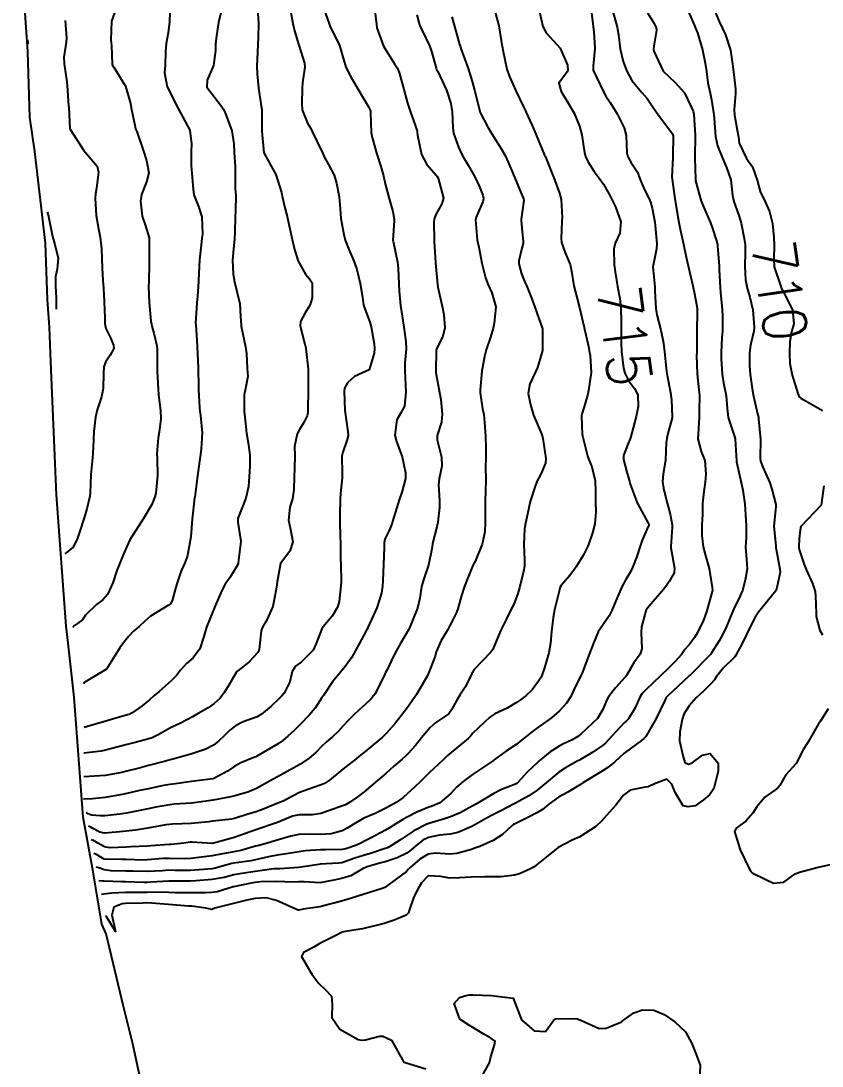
# Model space of a CAD drawing. Header units: metres. Extents: x 298520 to 308411, y 7433745 to 7450750.
# Drawn here: x 304674.6 to 304748.8, y 7438664 to 7438760.8 of the extents above; entities that cross this region are included whole.
import ezdxf
from ezdxf.enums import TextEntityAlignment as Align

# ---------------------------------------------------------------- set-up
doc = ezdxf.new("R2010")
doc.units = ezdxf.units.M
doc.header["$LTSCALE"] = 10
for name, color, linetype in [('Area', 45, 'Continuous'), ('Cotas', 45, 'Continuous'), ('Curvas de Nivel 1m', 11, 'Continuous'), ('Curvas de Nivel 5m', 15, 'Continuous')]:
    doc.layers.add(name, color=color, linetype=linetype)
doc.styles.add('Style-STANDARD', font='STANDARD.shx')

msp = doc.modelspace()

# ---------------------------------------------------------------- linework, layer by layer
at = {"layer": 'Area'}
msp.add_polyline3d([(304685.829, 7438662.258, 720.243), (304684.965, 7438666.232, 717.222), (304684.134, 7438669.565, 721.722), (304682.512, 7438676.278, 719.672), (304682.12, 7438677.18, 731.832), (304681.333, 7438682.038, 728.953), (304680.391, 7438687.103, 730.173), (304679.557, 7438698.21, 727.154), (304679.006, 7438703.207, 739.404), (304678.832, 7438704.769, 736.314), (304677.92, 7438716.931, 740.374), (304677.415, 7438729.236, 730.905), (304677.286, 7438732.448, 738.664), (304677.107, 7438734.975, 736.894), (304676.919, 7438740.238, 742.924), (304675.931, 7438748.72, 743.353), (304675.47, 7438751.898, 735.984), (304675.286, 7438757.97, 742.735), (304674.63, 7438767.355, 742.843)], dxfattribs=at)
at = {"layer": 'Curvas de Nivel 1m', "flags": 128}
for points, elevation in [([(304699.476, 7438762.414), (304699.8, 7438760.585), (304699.973, 7438759.883), (304700.367, 7438758.579), (304700.908, 7438756.902), (304700.939, 7438756.573), (304700.713, 7438755.08), (304700.674, 7438754.575), (304700.634, 7438753.133), (304700.682, 7438752.575), (304701.171, 7438751.358), (304701.465, 7438750.864), (304701.619, 7438750.563), (304702.034, 7438749.673), (304702.58, 7438748.548), (304702.758, 7438748.175), (304703.123, 7438747.529), (304703.632, 7438746.535), (304703.843, 7438745.795), (304704.101, 7438744.53), (304704.198, 7438743.407), (304704.268, 7438742.528), (304704.538, 7438741.035), (304704.662, 7438740.524), (304705.029, 7438739.573), (304705.495, 7438738.515), (304705.727, 7438737.791), (304706.058, 7438736.509), (304706.267, 7438735.22), (304706.353, 7438734.506), (304706.949, 7438732.931), (304707.064, 7438732.498), (304707.335, 7438730.902), (304707.384, 7438730.493), (304707.357, 7438730.053), (304706.893, 7438728.5), (304705.519, 7438727.882), (304704.881, 7438727.313), (304704.603, 7438726.796), (304704.561, 7438726.523), (304704.641, 7438724.736), (304704.663, 7438724.522), (304704.834, 7438723.228), (304704.946, 7438722.519), (304704.946, 7438722.394), (304704.817, 7438721.968), (304704.445, 7438720.885), (304704.362, 7438720.524), (304704.388, 7438718.914), (304704.387, 7438718.524), (304704.224, 7438717.06), (304704.187, 7438716.526), (304704.171, 7438715.093), (304704.175, 7438714.526), (304704.21, 7438713.025), (304704.222, 7438712.525), (304704.242, 7438710.969), (304704.253, 7438710.524), (304704.284, 7438708.898), (304704.268, 7438708.524), (304704.099, 7438707.065), (304703.94, 7438706.527), (304703.441, 7438705.715), (304702.615, 7438704.704), (304702.502, 7438704.542), (304701.983, 7438703.158), (304701.687, 7438702.553), (304700.572, 7438701.441), (304700.056, 7438701.087), (304699.75, 7438700.578), (304699.524, 7438699.609), (304699.008, 7438698.585), (304698.788, 7438698.339), (304698.535, 7438698.089), (304697.775, 7438697.351), (304696.922, 7438696.614), (304696.51, 7438696.373), (304695.229, 7438695.91), (304694.502, 7438695.562), (304693.993, 7438695.15), (304693.478, 7438694.65), (304692.971, 7438694.17), (304692.48, 7438693.769), (304691.75, 7438693.395), (304690.467, 7438692.968), (304690.256, 7438692.902), (304689.608, 7438692.699), (304688.715, 7438692.453), (304688.46, 7438692.39), (304688.021, 7438692.279), (304686.454, 7438691.868), (304685.568, 7438691.633), (304684.449, 7438691.352), (304683.978, 7438691.234), (304682.445, 7438690.957), (304680.466, 7438690.832), (304680.443, 7438690.83)], 721), ([(304693.298, 7438762.173), (304692.941, 7438760.665), (304692.716, 7438759.213), (304692.66, 7438758.669), (304692.64, 7438758.062), (304692.459, 7438756.672), (304691.872, 7438755.332), (304691.838, 7438754.681), (304693.187, 7438752.953), (304693.372, 7438752.658), (304693.532, 7438752.304), (304694.154, 7438750.65), (304694.347, 7438749.446), (304694.394, 7438748.647), (304694.478, 7438747.287), (304694.473, 7438746.646), (304694.486, 7438745.259), (304694.522, 7438744.646), (304694.499, 7438743.218), (304694.481, 7438742.646), (304694.454, 7438741.241), (304694.418, 7438740.646), (304694.291, 7438739.381), (304694.229, 7438738.648), (304694.274, 7438737.373), (304694.423, 7438736.646), (304694.879, 7438734.736), (304694.896, 7438734.641), (304694.955, 7438733.44), (304695.014, 7438732.639), (304695.028, 7438732.553), (304695.444, 7438730.635), (304695.516, 7438730.032), (304695.586, 7438728.633), (304695.637, 7438727.881), (304695.398, 7438726.635), (304695.305, 7438726.199), (304695.314, 7438724.635), (304695.356, 7438724.124), (304695.519, 7438722.633), (304695.691, 7438721.754), (304695.837, 7438720.63), (304695.816, 7438719.601), (304695.776, 7438718.63), (304695.7, 7438717.694), (304695.458, 7438716.633), (304694.734, 7438714.742), (304694.713, 7438714.64), (304694.73, 7438714.42), (304694.995, 7438712.637), (304694.981, 7438712.356), (304694.752, 7438710.639), (304694.737, 7438710.584), (304694.681, 7438710.438), (304694.005, 7438709.312), (304693.539, 7438708.651), (304693.227, 7438708.082), (304692.633, 7438706.66), (304691.821, 7438704.672), (304691.545, 7438703.73), (304691.209, 7438702.681), (304690.575, 7438701.85), (304689.958, 7438701.307), (304689.413, 7438700.701), (304689.046, 7438700.218), (304688.553, 7438699.707), (304687.431, 7438698.727), (304686.945, 7438698.325), (304686.531, 7438697.966), (304685.868, 7438697.402), (304684.939, 7438696.756), (304684.657, 7438696.613), (304684.511, 7438696.558), (304683.117, 7438696.164), (304682.505, 7438695.987), (304681.332, 7438695.628), (304680.503, 7438695.39)], 723), ([(304707.303, 7438762.49), (304707.55, 7438760.487), (304707.606, 7438760.159), (304708.21, 7438758.48), (304709.237, 7438756.829), (304709.468, 7438756.468), (304709.647, 7438756.048), (304710.098, 7438754.461), (304710.445, 7438753.206), (304710.692, 7438752.455), (304711.169, 7438751.081), (304711.318, 7438750.601), (304711.342, 7438750.447), (304711.369, 7438750.238), (304711.73, 7438748.441), (304712.217, 7438747.527), (304713.114, 7438746.509), (304713.184, 7438746.419), (304713.273, 7438746.256), (304713.767, 7438744.413), (304713.609, 7438743.891), (304713.07, 7438742.902), (304712.923, 7438742.564), (304712.89, 7438742.423), (304712.88, 7438742.242), (304712.913, 7438740.422), (304713.013, 7438738.42), (304713.207, 7438736.418), (304713.251, 7438736.157), (304713.633, 7438734.413), (304713.785, 7438733.587), (304713.88, 7438732.411), (304713.713, 7438731.634), (304713.113, 7438730.418), (304713.073, 7438730.266), (304713.047, 7438728.418), (304713.063, 7438728.246), (304713.406, 7438726.415), (304713.505, 7438725.775), (304713.636, 7438724.412), (304713.578, 7438723.677), (304713.193, 7438722.416), (304713.193, 7438722.042), (304713.574, 7438720.412), (304713.604, 7438719.598), (304713.352, 7438718.414), (304713.313, 7438717.869), (304713.411, 7438716.413), (304713.391, 7438715.769), (304713.243, 7438714.415), (304713.155, 7438713.987), (304712.747, 7438712.42), (304712.739, 7438712.383), (304712.698, 7438711.942), (304712.389, 7438710.424), (304711.933, 7438709.162), (304711.742, 7438708.434), (304711.587, 7438707.381), (304711.352, 7438706.439), (304710.615, 7438704.612), (304710.561, 7438704.503), (304710.535, 7438704.451), (304709.83, 7438703.222), (304709.382, 7438702.462), (304709.101, 7438701.941), (304708.566, 7438700.807), (304708.403, 7438700.472), (304708.261, 7438700.176), (304707.408, 7438698.487), (304707.024, 7438698.004), (304706.529, 7438697.548), (304705.976, 7438697.051), (304705.415, 7438696.511), (304704.961, 7438696.063), (304704.503, 7438695.569), (304704.005, 7438695.018), (304703.482, 7438694.53), (304702.942, 7438694.079), (304702.48, 7438693.651), (304701.93, 7438693.089), (304701.339, 7438692.557), (304700.457, 7438691.974), (304699.553, 7438691.478), (304698.446, 7438690.852), (304698.007, 7438690.597), (304696.434, 7438689.735), (304695.649, 7438689.41), (304694.427, 7438689.067), (304694.084, 7438688.986), (304692.423, 7438688.66), (304690.677, 7438688.428), (304690.419, 7438688.401), (304688.83, 7438688.293), (304688.416, 7438688.248), (304687.13, 7438688.012), (304686.41, 7438687.861), (304685.486, 7438687.67), (304684.403, 7438687.46), (304683.798, 7438687.37), (304682.4, 7438687.227), (304681.982, 7438687.204), (304681.171, 7438687.265), (304680.87, 7438687.407), (304680.735, 7438687.49), (304680.663, 7438687.51)], 719), ([(304727.395, 7438762.259), (304727.59, 7438760.56), (304727.628, 7438760.255), (304727.686, 7438759.845), (304727.781, 7438758.252), (304727.612, 7438756.63), (304727.638, 7438756.254), (304727.99, 7438755.48), (304728.581, 7438754.239), (304728.807, 7438753.844), (304729.193, 7438753.265), (304729.846, 7438752.223), (304730.484, 7438750.903), (304730.67, 7438750.215), (304730.757, 7438748.595), (304730.842, 7438748.213), (304731.128, 7438747.746), (304731.734, 7438746.815), (304731.963, 7438746.197), (304732.291, 7438745.378), (304732.879, 7438744.183), (304732.938, 7438744.038), (304733.076, 7438743.482), (304733.324, 7438742.177), (304733.364, 7438741.873), (304733.512, 7438740.175), (304733.502, 7438739.709), (304733.172, 7438738.178), (304733.161, 7438738.029), (304733.337, 7438736.177), (304733.353, 7438735.813), (304733.426, 7438734.175), (304733.525, 7438733.614), (304733.893, 7438732.17), (304734.127, 7438730.972), (304734.24, 7438730.167), (304734.394, 7438728.671), (304734.458, 7438728.164), (304734.824, 7438726.21), (304734.834, 7438726.16), (304734.869, 7438725.729), (304734.942, 7438724.159), (304734.934, 7438724.077), (304734.846, 7438723.726), (304734.511, 7438722.48), (304734.439, 7438722.164), (304734.395, 7438721.743), (304734.335, 7438720.167), (304734.107, 7438718.846), (304734.042, 7438718.171), (304734.153, 7438717.555), (304734.49, 7438716.164), (304734.542, 7438715.955), (304734.743, 7438715.139), (304734.943, 7438714.158), (304734.958, 7438713.93), (304734.819, 7438712.159), (304734.824, 7438712.036), (304735.154, 7438710.155), (304735.115, 7438709.717), (304734.664, 7438708.903), (304734.361, 7438708.461), (304734.14, 7438708.168), (304732.635, 7438706.414), (304732.548, 7438706.276), (304732.513, 7438706.191), (304732.11, 7438704.703), (304732.062, 7438704.196), (304732.119, 7438702.666), (304731.978, 7438702.196), (304731.39, 7438701.387), (304730.712, 7438700.209), (304730.647, 7438700.123), (304730.56, 7438700.027), (304729.686, 7438699.079), (304729.033, 7438698.225), (304728.859, 7438697.898), (304728.521, 7438697.049), (304728.022, 7438696.237), (304726.498, 7438694.776), (304726.202, 7438694.557), (304725.677, 7438694.268), (304724.88, 7438693.884), (304724.484, 7438693.68), (304723.63, 7438693.138), (304722.624, 7438692.308), (304722.461, 7438692.162), (304721.52, 7438691.252), (304720.691, 7438690.328), (304720.554, 7438690.216), (304720.441, 7438690.162), (304719.135, 7438689.644), (304718.432, 7438689.282), (304716.891, 7438688.373), (304716.591, 7438688.207), (304716.419, 7438688.11), (304715.314, 7438687.487), (304714.404, 7438687.117), (304713.863, 7438686.946), (304712.394, 7438686.506), (304712.341, 7438686.483), (304712.23, 7438686.432), (304711.016, 7438685.814), (304710.382, 7438685.399), (304709.821, 7438685.013), (304708.937, 7438684.464), (304708.57, 7438684.268), (304708.369, 7438684.192), (304707.088, 7438683.763), (304706.359, 7438683.544), (304705.569, 7438683.294), (304704.348, 7438682.876), (304704.05, 7438682.821), (304702.346, 7438682.728), (304702.176, 7438682.712), (304701.202, 7438682.557), (304700.342, 7438682.447), (304698.606, 7438682.321), (304698.34, 7438682.321), (304698.047, 7438682.301), (304696.337, 7438682.066), (304695.077, 7438681.891), (304694.334, 7438681.74), (304693.459, 7438681.521), (304692.329, 7438681.317), (304690.838, 7438681.192), (304690.328, 7438681.168), (304689.857, 7438681.166), (304688.327, 7438681.153), (304686.655, 7438681.064), (304686.326, 7438681.047), (304686.018, 7438681.051), (304684.326, 7438681.102), (304683.985, 7438681.105), (304682.327, 7438681.155), (304682.232, 7438681.165), (304681.853, 7438681.2)], 714), ([(304729.303, 7438762.23), (304729.855, 7438760.224), (304729.967, 7438759.529), (304730.124, 7438758.221), (304730.393, 7438757.067), (304730.7, 7438756.215), (304731.219, 7438755.281), (304732.128, 7438754.196), (304732.629, 7438753.621), (304733.189, 7438752.809), (304733.618, 7438752.176), (304734.98, 7438750.347), (304735.044, 7438750.161), (304735.003, 7438748.293), (304734.994, 7438748.161), (304734.916, 7438746.361), (304734.929, 7438746.162), (304735.096, 7438745.015), (304735.229, 7438744.159), (304735.263, 7438743.976), (304735.566, 7438742.155), (304735.691, 7438741.519), (304735.983, 7438740.151), (304736.236, 7438738.937), (304736.41, 7438738.146), (304736.856, 7438736.28), (304736.889, 7438736.141), (304736.989, 7438735.7), (304737.238, 7438734.399), (304737.26, 7438734.136), (304737.268, 7438733.836), (304737.242, 7438732.136), (304737.221, 7438730.431), (304737.216, 7438730.136), (304737.21, 7438729.845), (304737.244, 7438728.135), (304737.405, 7438726.659), (304737.46, 7438726.131), (304737.451, 7438724.723), (304737.448, 7438724.131), (304737.426, 7438723.55), (304737.323, 7438722.132), (304737.623, 7438720.94), (304737.957, 7438720.123), (304738.066, 7438718.839), (304738.006, 7438718.122), (304737.88, 7438717.239), (304737.764, 7438716.125), (304737.748, 7438715.13), (304737.692, 7438714.126), (304737.676, 7438713.168), (304737.806, 7438712.123), (304737.993, 7438711.417), (304738.362, 7438710.115), (304738.657, 7438708.355), (304738.677, 7438708.11), (304738.674, 7438708.088), (304738.652, 7438708.001), (304738.111, 7438706.118), (304737.837, 7438705.333), (304737.273, 7438704.13), (304737.026, 7438703.714), (304736.598, 7438703.172), (304736.109, 7438702.626), (304735.793, 7438702.148), (304735.233, 7438701.497), (304734.57, 7438700.856), (304733.869, 7438700.17), (304733.196, 7438699.538), (304732.544, 7438698.922), (304732.175, 7438698.557), (304731.941, 7438698.196), (304731.502, 7438697.221), (304730.893, 7438696.206), (304730.711, 7438696.008), (304730.509, 7438695.818), (304729.721, 7438694.998), (304729.015, 7438694.225), (304728.758, 7438693.958), (304728.485, 7438693.731), (304727.605, 7438693.114), (304726.466, 7438692.44), (304726.35, 7438692.376), (304726.145, 7438692.263), (304725.075, 7438691.656), (304724.453, 7438691.246), (304723.317, 7438690.297), (304722.436, 7438689.584), (304721.67, 7438689.078), (304720.423, 7438688.387), (304720.387, 7438688.367), (304720.318, 7438688.331), (304719.088, 7438687.668), (304718.408, 7438687.335), (304717.758, 7438687.004), (304716.676, 7438686.376), (304716.391, 7438686.223), (304715.096, 7438685.682), (304714.384, 7438685.526), (304713.391, 7438685.423), (304712.381, 7438685.199), (304711.861, 7438684.952), (304711.212, 7438684.442), (304710.757, 7438684.057), (304710.363, 7438683.769), (304709.483, 7438683.332), (304708.35, 7438682.959), (304707.972, 7438682.852), (304706.686, 7438682.495), (304706.341, 7438682.343), (304705.184, 7438681.662), (304704.332, 7438681.404), (304703.608, 7438681.25), (304702.328, 7438681.026), (304700.862, 7438681.095), (304700.328, 7438681.091), (304699.822, 7438681.081), (304698.328, 7438681.147), (304696.816, 7438681.101), (304696.327, 7438681.047), (304695.963, 7438680.987), (304694.323, 7438680.652), (304694.28, 7438680.64), (304692.791, 7438680.182), (304692.317, 7438680.106), (304691.742, 7438680.093), (304690.317, 7438680.079), (304688.929, 7438680.091), (304688.317, 7438680.129), (304687.749, 7438680.15), (304686.317, 7438680.116), (304684.962, 7438680.108), (304684.316, 7438680.105), (304683.036, 7438680.053), (304682.315, 7438679.959), (304682.083, 7438679.94)], 713), ([(304736.242, 7438762.151), (304736.978, 7438760.451), (304737.107, 7438760.142), (304737.276, 7438759.701), (304737.751, 7438758.133), (304738.012, 7438756.9), (304738.128, 7438756.127), (304738.255, 7438755.087), (304738.447, 7438754.121), (304738.574, 7438753.497), (304738.805, 7438752.116), (304738.836, 7438751.772), (304738.953, 7438750.113), (304739.15, 7438749.25), (304739.593, 7438748.105), (304739.977, 7438747.249), (304740.367, 7438746.097), (304740.544, 7438744.642), (304740.641, 7438744.094), (304741.071, 7438742.875), (304741.285, 7438742.306), (304741.343, 7438742.086), (304741.621, 7438740.654), (304741.704, 7438740.08), (304741.716, 7438739.396), (304741.683, 7438738.08), (304741.747, 7438736.825), (304741.899, 7438736.076), (304742.148, 7438735.236), (304742.413, 7438734.076), (304742.551, 7438732.472), (304742.513, 7438732.074), (304742.207, 7438730.8), (304742.093, 7438730.078), (304742.1, 7438728.883), (304742.176, 7438728.077), (304742.392, 7438726.561), (304742.488, 7438726.074), (304742.857, 7438724.446), (304742.924, 7438724.139), (304742.936, 7438724.069), (304742.946, 7438723.974), (304743.119, 7438722.066), (304743.082, 7438720.342), (304743.121, 7438720.065), (304743.348, 7438719.509), (304743.983, 7438718.052), (304744.188, 7438717.47), (304744.556, 7438716.043), (304744.552, 7438715.844), (304744.373, 7438714.045), (304744.528, 7438712.22), (304744.551, 7438712.042), (304744.568, 7438711.909), (304744.695, 7438711.211), (304744.918, 7438710.038), (304744.939, 7438709.778), (304744.659, 7438708.469), (304744.577, 7438708.119), (304744.54, 7438708.042), (304744.154, 7438707.554), (304742.951, 7438706.065), (304742.628, 7438705.598), (304742.096, 7438704.597), (304741.853, 7438704.078), (304741.444, 7438703.238), (304740.848, 7438702.087), (304740.745, 7438701.925), (304740.58, 7438701.774), (304739.717, 7438700.953), (304739.047, 7438700.105), (304738.856, 7438699.809), (304738.553, 7438699.473), (304737.862, 7438698.801), (304737.153, 7438698.131), (304736.526, 7438697.414), (304736.033, 7438696.629), (304735.868, 7438696.146), (304735.667, 7438694.982), (304735.609, 7438694.149), (304735.947, 7438692.669), (304736.114, 7438692.143), (304736.461, 7438691.986), (304736.808, 7438692.135), (304737.757, 7438692.837), (304738.476, 7438692.996), (304739.193, 7438692.103), (304739.194, 7438691.364), (304738.907, 7438690.105), (304738.792, 7438689.752), (304738.429, 7438689.193), (304737.846, 7438688.694), (304737.083, 7438688.13), (304736.412, 7438688.047), (304735.967, 7438688.144), (304735.212, 7438689.372), (304734.91, 7438690.155), (304734.447, 7438690.604), (304733.319, 7438690.177), (304732.726, 7438689.898), (304732.438, 7438689.861), (304731.055, 7438689.583), (304730.427, 7438689.137), (304730.022, 7438688.611), (304729.715, 7438688.217), (304729.112, 7438687.517), (304728.398, 7438686.727), (304727.86, 7438686.238), (304726.383, 7438685.287), (304725.687, 7438684.96), (304724.373, 7438684.28), (304723.27, 7438683.385), (304722.348, 7438682.664), (304722.149, 7438682.509), (304721.836, 7438682.315), (304720.811, 7438681.853), (304720.337, 7438681.724), (304719.107, 7438681.571), (304718.335, 7438681.57), (304717.552, 7438681.579), (304716.335, 7438681.543), (304715.247, 7438681.478), (304714.333, 7438681.443), (304713.516, 7438681.594), (304712.335, 7438681.66), (304711.742, 7438681.023), (304711.396, 7438680.439), (304711.03, 7438679.728), (304710.588, 7438678.447), (304710.511, 7438678.237), (304710.297, 7438678.024), (304709.205, 7438677.545), (304708.285, 7438677.254), (304707.662, 7438677.099), (304706.277, 7438676.758), (304706.06, 7438676.718), (304704.696, 7438676.516), (304704.355, 7438676.436), (304704.272, 7438676.393), (304703.933, 7438676.189), (304702.261, 7438675.37), (304701.767, 7438675.046), (304700.795, 7438674.565), (304700.615, 7438674.199), (304701.558, 7438672.557), (304702.214, 7438671.698), (304702.82, 7438671.152), (304703.406, 7438670.532), (304703.445, 7438669.78), (304703.425, 7438668.531), (304704.167, 7438667.452), (304705.855, 7438666.503), (304706.153, 7438666.46), (304706.535, 7438666.494), (304707.826, 7438666.807), (304708.158, 7438666.832), (304708.959, 7438666.462), (304709.969, 7438664.617), (304710.077, 7438664.451), (304710.132, 7438664.408), (304710.205, 7438664.376), (304712.123, 7438663.797)], 711), ([(304688.411, 7438761.599), (304688.404, 7438760.719), (304688.283, 7438759.704), (304688.096, 7438758.722), (304688.03, 7438757.937), (304687.986, 7438756.722), (304687.939, 7438756.01), (304688.173, 7438754.72), (304689.183, 7438752.71), (304690.287, 7438750.699), (304690.417, 7438749.424), (304690.402, 7438748.697), (304690.397, 7438747.42), (304690.447, 7438746.697), (304690.574, 7438745.22), (304690.632, 7438744.695), (304691.077, 7438743.637), (304691.378, 7438742.685), (304691.438, 7438741.075), (304691.397, 7438740.685), (304691.351, 7438740.372), (304691.168, 7438738.688), (304691.082, 7438736.777), (304691.082, 7438736.689), (304690.979, 7438735.296), (304690.923, 7438734.741), (304690.92, 7438734.691), (304690.814, 7438732.822), (304690.818, 7438732.691), (304690.928, 7438731.203), (304690.961, 7438730.727), (304690.963, 7438730.689), (304690.963, 7438730.648), (304691.053, 7438728.688), (304691.081, 7438726.893), (304691.087, 7438726.687), (304691.168, 7438724.997), (304691.199, 7438724.685), (304691.262, 7438724.269), (304691.404, 7438722.681), (304691.334, 7438721.207), (304691.272, 7438720.683), (304691.215, 7438720.265), (304690.996, 7438718.687), (304690.756, 7438716.967), (304690.724, 7438716.72), (304690.719, 7438716.69), (304690.715, 7438716.653), (304690.491, 7438714.692), (304690.354, 7438713.048), (304690.316, 7438712.694), (304690.056, 7438711.33), (304689.833, 7438710.698), (304689.479, 7438709.897), (304689.069, 7438708.706), (304688.979, 7438708.386), (304688.639, 7438707.137), (304688.497, 7438706.85), (304688.302, 7438706.715), (304686.623, 7438705.709), (304686.11, 7438705.253), (304685.569, 7438704.75), (304685.057, 7438704.305), (304684.599, 7438703.831), (304684.119, 7438703.235), (304683.782, 7438702.768), (304683.324, 7438702.024), (304682.563, 7438700.78), (304680.551, 7438699.579), (304680.423, 7438699.44)], 724), ([(304696.529, 7438761.855), (304696.62, 7438760.62), (304696.613, 7438759.27), (304696.585, 7438758.62), (304696.545, 7438757.92), (304696.486, 7438756.621), (304696.502, 7438755.897), (304696.626, 7438754.619), (304696.886, 7438752.916), (304696.94, 7438752.614), (304696.952, 7438752.385), (304696.94, 7438750.613), (304697.133, 7438748.61), (304698.251, 7438746.599), (304698.77, 7438744.919), (304698.827, 7438744.593), (304699.077, 7438743.497), (304699.307, 7438742.588), (304699.384, 7438742.262), (304699.76, 7438740.583), (304699.957, 7438739.653), (304700.309, 7438738.577), (304701.001, 7438737.351), (304701.355, 7438736.923), (304701.593, 7438736.561), (304701.595, 7438735.177), (304701.406, 7438734.564), (304701.265, 7438734.269), (304700.961, 7438733.771), (304700.537, 7438732.987), (304700.503, 7438732.574), (304700.926, 7438730.898), (304701.001, 7438730.647), (304701.011, 7438730.569), (304701.019, 7438730.471), (304701.237, 7438728.565), (304701.234, 7438726.922), (304701.22, 7438726.565), (304701.2, 7438724.909), (304701.205, 7438724.565), (304701.154, 7438724.26), (304700.839, 7438723.622), (304700.416, 7438722.987), (304700.202, 7438722.576), (304699.977, 7438721.413), (304699.984, 7438720.578), (304699.98, 7438719.383), (304699.932, 7438718.578), (304699.902, 7438717.438), (304699.789, 7438716.58), (304699.544, 7438715.782), (304699.402, 7438714.583), (304699.588, 7438713.713), (304699.805, 7438712.579), (304699.545, 7438711.731), (304698.683, 7438710.59), (304698.375, 7438708.877), (304698.317, 7438708.595), (304698.26, 7438708.207), (304697.954, 7438706.6), (304697.423, 7438705.41), (304696.968, 7438704.615), (304696.885, 7438704.34), (304696.694, 7438702.618), (304696.58, 7438702.346), (304695.748, 7438701.451), (304694.716, 7438700.638), (304694.634, 7438700.568), (304694.561, 7438700.475), (304693.874, 7438699.322), (304693.492, 7438698.651), (304693.069, 7438698.121), (304692.527, 7438697.625), (304691.964, 7438697.226), (304691.032, 7438696.682), (304690.51, 7438696.389), (304689.397, 7438695.808), (304688.499, 7438695.361), (304687.344, 7438694.727), (304686.78, 7438694.445), (304686.487, 7438694.34), (304685.223, 7438694.011), (304684.479, 7438693.811), (304683.648, 7438693.596), (304682.47, 7438693.281), (304682.056, 7438693.199), (304680.463, 7438693.03)], 722), ([(304711.292, 7438761.386), (304711.492, 7438760.653), (304711.558, 7438760.446), (304711.802, 7438759.915), (304712.495, 7438758.431), (304712.691, 7438757.872), (304713.082, 7438756.422), (304713.124, 7438756.313), (304713.23, 7438756.116), (304714.049, 7438754.412), (304714.436, 7438753.166), (304714.554, 7438752.406), (304714.624, 7438750.95), (304714.698, 7438750.405), (304715.144, 7438749.13), (304715.499, 7438748.396), (304716.066, 7438747.448), (304716.679, 7438746.384), (304717.104, 7438745.458), (304717.408, 7438744.687), (304717.471, 7438744.374), (304717.405, 7438744.059), (304717.076, 7438743.285), (304716.795, 7438742.654), (304716.727, 7438742.383), (304716.896, 7438740.53), (304716.924, 7438740.381), (304717.035, 7438739.86), (304717.313, 7438738.376), (304717.647, 7438737.018), (304717.904, 7438736.366), (304718.254, 7438735.629), (304718.606, 7438734.355), (304718.47, 7438732.837), (304718.356, 7438732.359), (304718.111, 7438731.539), (304717.719, 7438730.368), (304717.548, 7438729.736), (304717.309, 7438728.374), (304717.157, 7438726.657), (304717.161, 7438726.376), (304717.38, 7438724.894), (304717.49, 7438724.37), (304717.575, 7438723.636), (304717.652, 7438722.368), (304717.701, 7438721.256), (304717.681, 7438720.367), (304717.671, 7438719.486), (304717.686, 7438718.366), (304717.646, 7438717.251), (304717.622, 7438716.367), (304717.639, 7438715.264), (304717.629, 7438714.367), (304717.582, 7438713.505), (304717.362, 7438712.37), (304716.687, 7438710.763), (304716.555, 7438710.51), (304716.497, 7438710.382), (304715.959, 7438709.091), (304715.67, 7438708.39), (304715.43, 7438707.607), (304715.108, 7438706.395), (304714.975, 7438706.051), (304714.623, 7438705.362), (304714.303, 7438704.716), (304714.128, 7438704.405), (304713.548, 7438703.461), (304713.1, 7438702.415), (304712.985, 7438702.01), (304712.567, 7438700.874), (304712.381, 7438700.423), (304712.232, 7438700.098), (304711.277, 7438698.439), (304710.527, 7438697.382), (304710.118, 7438696.855), (304709.82, 7438696.457), (304709.247, 7438695.721), (304708.497, 7438694.874), (304708.078, 7438694.476), (304707.218, 7438693.753), (304706.473, 7438693.142), (304706.118, 7438692.854), (304705.686, 7438692.508), (304705.008, 7438691.964), (304704.453, 7438691.529), (304703.892, 7438691.082), (304703.204, 7438690.532), (304702.756, 7438690.221), (304702.438, 7438690.082), (304701.738, 7438689.853), (304700.431, 7438689.362), (304699.898, 7438689.106), (304698.908, 7438688.585), (304698.571, 7438688.438), (304698.42, 7438688.375), (304697.168, 7438687.852), (304696.408, 7438687.596), (304695.649, 7438687.383), (304694.398, 7438686.974), (304694.129, 7438686.911), (304692.394, 7438686.717), (304692.342, 7438686.712), (304692.025, 7438686.666), (304690.391, 7438686.511), (304688.657, 7438686.441), (304688.39, 7438686.424), (304688.044, 7438686.369), (304686.386, 7438686.068), (304685.25, 7438685.885), (304684.383, 7438685.787), (304683.449, 7438685.703), (304682.381, 7438685.611), (304681.931, 7438685.693), (304681.304, 7438686.044), (304681.039, 7438686.208), (304680.903, 7438686.25)], 718), ([(304714.523, 7438761.175), (304714.739, 7438760.405), (304715.257, 7438758.641), (304715.331, 7438758.399), (304715.379, 7438758.271), (304716.038, 7438756.392), (304716.413, 7438755.19), (304716.643, 7438754.386), (304717.122, 7438752.443), (304717.137, 7438752.38), (304717.182, 7438752.261), (304717.849, 7438751.049), (304718.254, 7438750.364), (304719.142, 7438748.929), (304719.464, 7438748.347), (304719.75, 7438747.721), (304720.348, 7438746.338), (304721.095, 7438744.566), (304721.167, 7438744.403), (304721.189, 7438744.329), (304721.195, 7438744.225), (304721.078, 7438743.306), (304720.95, 7438742.446), (304720.944, 7438742.331), (304721.052, 7438741.282), (304721.139, 7438740.423), (304721.145, 7438740.328), (304721.135, 7438740.235), (304721.035, 7438739.783), (304720.755, 7438738.595), (304720.748, 7438738.333), (304721.004, 7438737.389), (304721.303, 7438736.633), (304721.449, 7438736.323), (304721.9, 7438735.235), (304722.22, 7438734.311), (304722.943, 7438732.3), (304722.923, 7438730.3), (304722.468, 7438728.738), (304722.297, 7438728.309), (304721.762, 7438727.197), (304721.612, 7438726.319), (304721.821, 7438725.274), (304722.101, 7438724.311), (304722.827, 7438722.568), (304722.942, 7438722.299), (304722.976, 7438722.143), (304723.235, 7438720.296), (304723.217, 7438719.876), (304722.781, 7438718.855), (304722.581, 7438718.498), (304722.484, 7438718.304), (304722.289, 7438717.828), (304721.798, 7438716.314), (304721.555, 7438715.132), (304721.367, 7438714.32), (304721.27, 7438713.777), (304721.217, 7438712.322), (304721.27, 7438710.903), (304721.255, 7438710.321), (304721.166, 7438709.832), (304720.793, 7438708.328), (304720.648, 7438707.794), (304720.237, 7438706.733), (304720.04, 7438706.336), (304719.569, 7438705.395), (304719.047, 7438704.346), (304718.908, 7438704.048), (304718.596, 7438703.24), (304718.325, 7438702.616), (304718.145, 7438702.357), (304716.566, 7438700.728), (304716.449, 7438700.497), (304716.405, 7438700.382), (304715.788, 7438699.144), (304715.293, 7438698.392), (304714.994, 7438697.929), (304714.519, 7438697.045), (304714.25, 7438696.669), (304713.904, 7438696.406), (304713.05, 7438695.872), (304712.503, 7438695.378), (304711.737, 7438694.431), (304711.182, 7438693.743), (304710.471, 7438692.964), (304710.211, 7438692.708), (304709.933, 7438692.455), (304709.148, 7438691.771), (304708.45, 7438691.161), (304707.664, 7438690.482), (304706.432, 7438689.454), (304705.903, 7438689.03), (304705.155, 7438688.513), (304704.687, 7438688.25), (304704.417, 7438688.131), (304703.221, 7438687.721), (304702.406, 7438687.441), (304701.634, 7438687.322), (304700.404, 7438687.312), (304699.795, 7438687.183), (304698.393, 7438686.59), (304696.386, 7438685.924), (304695.423, 7438685.589), (304694.379, 7438685.221), (304693.935, 7438685.087), (304692.373, 7438684.66), (304690.461, 7438684.776), (304690.374, 7438684.777), (304690.296, 7438684.768), (304689.713, 7438684.697), (304688.508, 7438684.571), (304688.371, 7438684.56), (304686.661, 7438684.443), (304686.368, 7438684.419), (304684.783, 7438684.339), (304684.366, 7438684.322), (304682.881, 7438684.259), (304682.366, 7438684.34), (304681.74, 7438684.672), (304681.341, 7438684.928), (304681.143, 7438684.99)], 717), ([(304718.566, 7438761.631), (304718.904, 7438760.356), (304719.208, 7438758.397), (304719.216, 7438758.351), (304719.224, 7438758.322), (304719.251, 7438758.143), (304719.634, 7438756.346), (304719.848, 7438755.72), (304720.473, 7438754.337), (304721.188, 7438752.843), (304721.357, 7438752.5), (304721.437, 7438752.326), (304721.972, 7438751.119), (304722.315, 7438750.313), (304723.134, 7438748.393), (304723.174, 7438748.3), (304723.206, 7438748.226), (304723.977, 7438746.291), (304724.523, 7438744.861), (304724.662, 7438744.284), (304724.747, 7438742.604), (304724.736, 7438742.283), (304724.65, 7438740.681), (304724.683, 7438740.284), (304725.029, 7438739.338), (304725.484, 7438738.275), (304725.626, 7438737.655), (304725.846, 7438736.271), (304726.143, 7438735.107), (304726.374, 7438734.266), (304726.794, 7438732.413), (304726.826, 7438732.261), (304726.938, 7438731.757), (304727.211, 7438730.541), (304727.267, 7438730.255), (304727.349, 7438729.821), (304727.457, 7438728.252), (304727.202, 7438726.581), (304727.119, 7438726.256), (304726.863, 7438725.308), (304726.607, 7438724.51), (304726.556, 7438724.263), (304726.613, 7438722.475), (304726.655, 7438722.262), (304726.817, 7438721.643), (304727.089, 7438720.539), (304727.187, 7438720.254), (304727.506, 7438719.535), (304727.815, 7438718.244), (304727.837, 7438717.317), (304727.854, 7438716.243), (304727.864, 7438715.363), (304727.78, 7438714.244), (304727.552, 7438713.416), (304727.165, 7438712.253), (304726.694, 7438711.327), (304726.29, 7438710.661), (304726.056, 7438710.266), (304725.461, 7438709.482), (304724.657, 7438708.534), (304724.562, 7438708.373), (304724.531, 7438708.281), (304724.495, 7438708.126), (304724.033, 7438706.289), (304723.915, 7438705.579), (304723.768, 7438704.293), (304723.675, 7438703.216), (304723.532, 7438702.296), (304723.096, 7438700.83), (304722.91, 7438700.305), (304722.796, 7438700.07), (304722.553, 7438699.673), (304721.975, 7438698.882), (304721.389, 7438698.321), (304720.9, 7438697.956), (304720.527, 7438697.694), (304719.662, 7438697.198), (304718.516, 7438696.651), (304718.048, 7438696.357), (304716.498, 7438694.867), (304716.274, 7438694.603), (304716.05, 7438694.384), (304715.194, 7438693.681), (304714.473, 7438693.087), (304714.104, 7438692.768), (304713.724, 7438692.411), (304712.451, 7438691.205), (304712.055, 7438690.826), (304711.658, 7438690.438), (304711.035, 7438689.846), (304710.431, 7438689.292), (304709.985, 7438688.897), (304709.376, 7438688.46), (304708.764, 7438688.12), (304708.415, 7438687.932), (304707.45, 7438687.442), (304706.4, 7438686.986), (304706.075, 7438686.826), (304705.555, 7438686.508), (304704.837, 7438686.067), (304704.386, 7438685.834), (304703.35, 7438685.563), (304702.383, 7438685.5), (304701.344, 7438685.517), (304700.382, 7438685.493), (304699.628, 7438685.33), (304698.377, 7438684.971), (304697.13, 7438684.609), (304696.541, 7438684.447), (304696.37, 7438684.397), (304694.985, 7438684.012), (304694.362, 7438683.896), (304693.303, 7438683.706), (304692.356, 7438683.525), (304691.592, 7438683.434), (304690.352, 7438683.276), (304689.808, 7438683.238), (304688.351, 7438683.276), (304687.81, 7438683.259), (304686.349, 7438683.134), (304685.97, 7438683.123), (304684.349, 7438683.16), (304683.947, 7438683.165), (304682.349, 7438683.214), (304682.181, 7438683.289), (304681.645, 7438683.643), (304681.373, 7438683.73)], 716), ([(304732.672, 7438761.565), (304733.287, 7438760.581), (304733.472, 7438760.178), (304733.503, 7438759.954), (304733.257, 7438758.465), (304733.22, 7438758.214), (304733.219, 7438758.181), (304733.227, 7438758.155), (304733.251, 7438758), (304734.113, 7438756.171), (304735.217, 7438755.096), (304736.083, 7438754.151), (304736.88, 7438752.449), (304736.939, 7438752.142), (304737.066, 7438750.239), (304737.069, 7438750.141), (304737.037, 7438748.239), (304737.04, 7438748.141), (304737.092, 7438746.161), (304737.093, 7438746.14), (304737.111, 7438746.008), (304737.619, 7438744.132), (304738.063, 7438743.115), (304738.498, 7438742.118), (304738.641, 7438741.698), (304739.046, 7438740.454), (304739.138, 7438740.109), (304739.155, 7438739.995), (304739.288, 7438738.107), (304739.305, 7438737.812), (304739.389, 7438736.106), (304739.422, 7438735.672), (304739.57, 7438734.104), (304739.611, 7438733.455), (304739.598, 7438732.103), (304739.551, 7438731.489), (304739.492, 7438730.104), (304739.491, 7438729.527), (304739.558, 7438728.103), (304739.695, 7438727.291), (304739.946, 7438726.099), (304740.045, 7438724.914), (304740.138, 7438724.097), (304740.763, 7438722.151), (304740.782, 7438722.09), (304740.818, 7438721.557), (304740.897, 7438720.089), (304740.911, 7438719.979), (304741.333, 7438718.084), (304741.48, 7438717.368), (304741.659, 7438716.081), (304741.735, 7438715.073), (304741.807, 7438714.079), (304741.805, 7438712.991), (304741.736, 7438712.08), (304741.831, 7438710.939), (304741.882, 7438710.078), (304741.706, 7438709.041), (304741.443, 7438708.082), (304741.22, 7438707.512), (304740.635, 7438706.319), (304740.564, 7438706.16), (304740.531, 7438706.091), (304739.966, 7438704.75), (304739.675, 7438704.099), (304739.298, 7438703.408), (304738.586, 7438702.296), (304738.51, 7438702.185), (304738.45, 7438702.112), (304736.564, 7438700.217), (304736.525, 7438700.179), (304736.483, 7438700.141), (304735.486, 7438699.214), (304734.536, 7438698.333), (304734.447, 7438698.249), (304734.38, 7438698.162), (304734.256, 7438697.89), (304733.426, 7438696.176), (304732.497, 7438694.572), (304732.323, 7438694.364), (304732.111, 7438694.194), (304731.169, 7438693.517), (304730.475, 7438692.993), (304730.054, 7438692.63), (304729.621, 7438692.218), (304728.987, 7438691.695), (304728.454, 7438691.358), (304726.672, 7438690.257), (304726.441, 7438690.105), (304725.29, 7438689.416), (304724.43, 7438688.959), (304723.52, 7438688.294), (304722.923, 7438687.795), (304722.411, 7438687.497), (304721.627, 7438687.095), (304720.395, 7438686.48), (304720.295, 7438686.43), (304720.139, 7438686.333), (304719.23, 7438685.496), (304718.379, 7438684.925), (304717.133, 7438684.369), (304716.569, 7438684.178), (304716.369, 7438684.115), (304715.016, 7438683.741), (304714.362, 7438683.671), (304713.032, 7438683.751), (304712.361, 7438683.668), (304711.575, 7438683.218), (304710.68, 7438682.447), (304710.521, 7438682.268), (304710.339, 7438682.063), (304709.412, 7438681.379), (304708.324, 7438680.59), (304708.08, 7438680.474), (304706.317, 7438679.942), (304705.239, 7438679.585), (304704.311, 7438679.322), (304702.644, 7438678.883), (304702.305, 7438678.8), (304700.778, 7438678.565), (304700.373, 7438678.498), (304700.302, 7438678.497), (304700.096, 7438678.572), (304698.311, 7438679.368), (304697.333, 7438679.625), (304696.312, 7438679.573), (304695.539, 7438679.399), (304694.307, 7438679.089), (304693.944, 7438679.006), (304692.601, 7438678.657), (304692.389, 7438678.572), (304692.301, 7438678.546), (304691.744, 7438678.668), (304690.461, 7438678.845), (304690.305, 7438678.851), (304690.14, 7438678.856), (304688.306, 7438679.018), (304686.718, 7438679.145), (304686.307, 7438679.154), (304685.908, 7438679.143), (304684.306, 7438679.097), (304684.004, 7438679.065), (304683.227, 7438678.771), (304683.058, 7438678.006), (304683.406, 7438676.507), (304682.628, 7438677.762), (304682.493, 7438678)], 712), ([(304678.739, 7438760.835), (304678.842, 7438759.251), (304678.816, 7438758.834), (304678.614, 7438757.462), (304678.629, 7438756.836), (304678.886, 7438755.164), (304678.922, 7438754.833), (304679.053, 7438752.963), (304679.059, 7438752.831), (304679.163, 7438750.83), (304680.443, 7438748.817), (304681.125, 7438748.024), (304681.683, 7438747.366), (304681.823, 7438746.799), (304681.622, 7438745.326), (304681.543, 7438744.803), (304681.517, 7438744.372), (304681.608, 7438742.802), (304681.823, 7438741.571), (304681.973, 7438740.796), (304682.096, 7438739.725), (304682.131, 7438738.793), (304682.162, 7438737.95), (304682.231, 7438736.791), (304682.27, 7438736.075), (304682.328, 7438734.79), (304682.406, 7438733.333), (304682.416, 7438732.788), (304682.482, 7438732.331), (304682.93, 7438731.472), (304683.22, 7438730.777), (304683.225, 7438730.47), (304682.909, 7438729.88), (304682.461, 7438729.225), (304682.314, 7438728.789), (304682.28, 7438728.182), (304682.241, 7438726.789), (304682.093, 7438726.02), (304681.699, 7438724.797), (304681.525, 7438724.117), (304681.383, 7438722.802), (304681.325, 7438721.32), (304681.29, 7438720.803), (304681.251, 7438720.348), (304681.109, 7438718.805), (304681.038, 7438717.088), (304681.017, 7438716.806), (304680.741, 7438715.639), (304680.489, 7438714.812), (304680.046, 7438713.483), (304679.831, 7438712.819), (304679.445, 7438712.073), (304678.693, 7438711.47)], 726), ([(304675.253, 7438759.05), (304675.282, 7438758.88), (304675.284, 7438758.848), (304675.282, 7438758.821), (304675.282, 7438758.791), (304675.287, 7438758.738), (304675.293, 7438758.66)], 727), ([(304677.063, 7438743.14), (304677.163, 7438742.849), (304677.199, 7438742.711), (304677.563, 7438740.845), (304677.767, 7438740.108), (304678.082, 7438738.839), (304678.003, 7438737.84), (304677.844, 7438737.145), (304677.835, 7438736.287), (304677.896, 7438735.144), (304677.893, 7438734.13)], 727), ([(304717.341, 7438663.135), (304718.02, 7438664.352), (304718.139, 7438664.919), (304718.484, 7438666.012), (304718.549, 7438666.346), (304718.157, 7438666.637), (304717.514, 7438667.009), (304716.174, 7438667.791), (304715.265, 7438668.389), (304714.756, 7438669.836), (304715.244, 7438670.39), (304715.964, 7438670.624), (304716.206, 7438670.656), (304716.485, 7438670.655), (304718.205, 7438670.592), (304720.203, 7438670.33), (304720.99, 7438668.322), (304722.168, 7438667.306), (304723.198, 7438667.264), (304723.967, 7438668.283), (304724.184, 7438668.437), (304725.984, 7438668.463), (304726.184, 7438668.408), (304726.292, 7438668.366), (304726.543, 7438668.255), (304728.173, 7438667.543), (304728.832, 7438667.565), (304730.181, 7438668.107), (304730.238, 7438668.154), (304730.298, 7438668.209), (304731.397, 7438668.992), (304732.194, 7438669.262), (304733.242, 7438669.223), (304734.19, 7438668.827), (304735.205, 7438668.15), (304736.169, 7438667.226), (304736.754, 7438666.131), (304737.151, 7438665.133), (304737.535, 7438664.126), (304737.488, 7438662.751)], 711)]:
    msp.add_lwpolyline(points, dxfattribs=dict(at, elevation=elevation))
at = {"layer": 'Curvas de Nivel 5m', "flags": 128}
for points, elevation in [([(304683.291, 7438761.544), (304683.011, 7438760.784), (304682.971, 7438759.071), (304682.994, 7438758.784), (304683.012, 7438758.545), (304683.084, 7438756.782), (304683.121, 7438756.67), (304683.23, 7438756.521), (304684.33, 7438754.769), (304684.78, 7438753.173), (304684.841, 7438752.763), (304685.167, 7438751.169), (304685.238, 7438750.833), (304685.265, 7438750.758), (304685.352, 7438750.565), (304685.982, 7438748.747), (304686.26, 7438747.879), (304686.471, 7438746.74), (304686.26, 7438745.898), (304685.786, 7438744.75), (304685.702, 7438744.133), (304685.872, 7438742.748), (304686.155, 7438741.844), (304686.499, 7438740.738), (304686.509, 7438739.25), (304686.51, 7438738.738), (304686.521, 7438738.25), (304686.464, 7438736.738), (304686.452, 7438736.203), (304686.508, 7438734.737), (304686.667, 7438733.014), (304686.71, 7438732.733), (304686.756, 7438732.547), (304686.935, 7438731.915), (304687.217, 7438730.727), (304687.253, 7438730.391), (304687.247, 7438728.726), (304687.254, 7438728.362), (304687.335, 7438726.725), (304687.377, 7438726.216), (304687.572, 7438724.723), (304687.601, 7438723.963), (304687.423, 7438722.724), (304687.345, 7438722.198), (304687.232, 7438720.726), (304687.235, 7438720.287), (304687.278, 7438718.732), (304687.118, 7438717.096), (304687.035, 7438716.736), (304686.746, 7438716.031), (304685.978, 7438714.748), (304685.487, 7438713.987), (304684.703, 7438712.76), (304684.088, 7438711.367), (304683.85, 7438710.768), (304683.529, 7438709.917), (304683.131, 7438708.775), (304682.997, 7438708.438), (304682.647, 7438707.718), (304682.217, 7438707.208), (304681.622, 7438706.795), (304680.623, 7438705.784), (304680.337, 7438705.378), (304679.877, 7438705.022), (304679.605, 7438704.853), (304679.443, 7438704.66)], 725), ([(304702.683, 7438761.935), (304703.169, 7438760.542), (304703.279, 7438760.307), (304704.138, 7438758.531), (304704.51, 7438757.257), (304704.733, 7438756.525), (304705.224, 7438755.581), (304705.61, 7438754.908), (304705.84, 7438754.511), (304706.833, 7438752.85), (304706.997, 7438752.493), (304707.018, 7438752.329), (304707.061, 7438750.492), (304707.156, 7438750.006), (304707.591, 7438748.485), (304707.96, 7438747.326), (304708.205, 7438746.484), (304708.366, 7438745.742), (304708.693, 7438744.476), (304709.073, 7438743.162), (304709.202, 7438742.469), (304709.207, 7438742.323), (304709.088, 7438740.47), (304709.093, 7438740.419), (304709.501, 7438738.465), (304709.571, 7438737.901), (304709.622, 7438736.464), (304709.652, 7438735.797), (304709.798, 7438734.462), (304709.934, 7438733.484), (304710.083, 7438732.459), (304710.271, 7438731.115), (304710.294, 7438730.456), (304710.192, 7438729.169), (304710.194, 7438728.457), (304710.254, 7438727.081), (304710.264, 7438726.456), (304710.169, 7438725.148), (304709.798, 7438724.461), (304709.43, 7438723.878), (304709.266, 7438722.466), (304709.421, 7438721.86), (304709.927, 7438720.459), (304710.262, 7438718.974), (304710.249, 7438718.455), (304709.934, 7438717.286), (304709.667, 7438716.461), (304709.447, 7438715.762), (304709.055, 7438714.467), (304708.977, 7438714.22), (304708.72, 7438713.636), (304708.343, 7438712.841), (304708.285, 7438712.476), (304708.274, 7438712.051), (304708.209, 7438710.477), (304708.158, 7438708.98), (304708.122, 7438708.478), (304708.013, 7438707.846), (304707.597, 7438706.486), (304706.771, 7438704.654), (304706.689, 7438704.499), (304706.662, 7438704.449), (304706.611, 7438704.354), (304705.962, 7438703.137), (304705.622, 7438702.51), (304705.233, 7438701.857), (304704.567, 7438700.917), (304704.39, 7438700.697), (304704.241, 7438700.523), (304703.473, 7438699.611), (304702.762, 7438698.538), (304702.676, 7438698.403), (304702.538, 7438698.195), (304701.88, 7438697.192), (304701.349, 7438696.557), (304700.504, 7438695.678), (304699.947, 7438695.127), (304699.356, 7438694.581), (304698.888, 7438694.185), (304698.483, 7438693.905), (304697.658, 7438693.419), (304696.465, 7438692.735), (304696.39, 7438692.694), (304696.211, 7438692.623), (304694.984, 7438692.109), (304694.455, 7438691.808), (304693.75, 7438691.347), (304692.5, 7438690.659), (304692.459, 7438690.644), (304692.443, 7438690.64), (304692.42, 7438690.637), (304690.44, 7438690.406), (304688.951, 7438690.192), (304688.437, 7438690.111), (304687.697, 7438689.983), (304686.433, 7438689.729), (304685.623, 7438689.557), (304684.428, 7438689.283), (304684.006, 7438689.185), (304682.424, 7438688.911), (304681.248, 7438688.798), (304680.469, 7438688.762), (304680.445, 7438688.765), (304680.433, 7438688.77)], 720), ([(304722.652, 7438761.665), (304722.959, 7438760.305), (304723.274, 7438759.719), (304724.556, 7438758.287), (304725.237, 7438756.713), (304725.283, 7438756.28), (304725.282, 7438756.229), (304725.23, 7438756.097), (304724.461, 7438755.041), (304724.673, 7438754.285), (304725.194, 7438753.416), (304725.872, 7438752.273), (304726.367, 7438751.072), (304726.567, 7438750.266), (304726.817, 7438748.583), (304726.909, 7438748.262), (304727.128, 7438747.81), (304727.724, 7438746.856), (304728.193, 7438746.244), (304728.577, 7438745.707), (304729.098, 7438744.785), (304729.392, 7438744.227), (304729.704, 7438743.603), (304730.181, 7438742.219), (304730.108, 7438741.163), (304729.679, 7438740.224), (304729.542, 7438739.719), (304729.576, 7438738.224), (304729.652, 7438737.578), (304729.874, 7438736.221), (304730.095, 7438735.106), (304730.202, 7438734.218), (304730.212, 7438732.959), (304730.215, 7438732.217), (304730.208, 7438730.939), (304730.249, 7438730.217), (304730.439, 7438728.676), (304730.547, 7438728.213), (304730.886, 7438727.525), (304731.452, 7438726.775), (304731.774, 7438726.196), (304731.79, 7438725.124), (304731.597, 7438724.199), (304731.455, 7438723.59), (304731.081, 7438722.206), (304730.816, 7438721.534), (304730.43, 7438720.591), (304730.432, 7438720.214), (304730.783, 7438718.902), (304730.981, 7438718.208), (304731.064, 7438717.913), (304731.709, 7438716.2), (304732.734, 7438714.316), (304732.78, 7438714.236), (304732.792, 7438714.189), (304732.786, 7438714.136), (304732.73, 7438713.996), (304732.16, 7438712.747), (304731.981, 7438712.197), (304731.68, 7438711.213), (304731.282, 7438710.204), (304731.089, 7438709.794), (304730.666, 7438709.088), (304730.33, 7438708.541), (304730.18, 7438708.215), (304729.735, 7438707.126), (304729.346, 7438706.223), (304729.116, 7438705.737), (304728.621, 7438705.027), (304728.105, 7438704.238), (304727.647, 7438703.194), (304727.288, 7438702.249), (304726.564, 7438700.378), (304726.534, 7438700.29), (304726.523, 7438700.26), (304725.88, 7438698.929), (304725.553, 7438698.27), (304725.165, 7438697.635), (304724.519, 7438696.923), (304723.763, 7438696.291), (304722.504, 7438695.393), (304721.881, 7438694.934), (304721.098, 7438694.324), (304720.765, 7438694.051), (304720.486, 7438693.836), (304719.594, 7438693.221), (304718.464, 7438692.39), (304718.441, 7438692.372), (304718.411, 7438692.351), (304716.45, 7438691.043), (304716.069, 7438690.761), (304715.574, 7438690.389), (304714.966, 7438689.866), (304714.432, 7438689.279), (304713.416, 7438688.415), (304712.72, 7438688.124), (304712.417, 7438688.022), (304711.294, 7438687.557), (304710.403, 7438687.104), (304709.988, 7438686.865), (304709.342, 7438686.461), (304708.759, 7438686.096), (304708.387, 7438685.879), (304707.066, 7438685.176), (304706.376, 7438684.835), (304706.159, 7438684.718), (304705.702, 7438684.507), (304704.718, 7438684.167), (304704.367, 7438684.095), (304702.83, 7438684.072), (304702.366, 7438684.064), (304700.953, 7438683.972), (304700.363, 7438683.893), (304699.238, 7438683.703), (304698.358, 7438683.568), (304697.547, 7438683.41), (304696.351, 7438683.14), (304695.916, 7438683.058), (304694.346, 7438682.846), (304694.173, 7438682.815), (304693.602, 7438682.647), (304692.629, 7438682.368), (304692.339, 7438682.311), (304691.944, 7438682.271), (304690.338, 7438682.164), (304688.875, 7438682.168), (304688.338, 7438682.172), (304687.758, 7438682.14), (304686.336, 7438682.077), (304685, 7438682.09), (304684.336, 7438682.108), (304682.985, 7438682.125), (304682.337, 7438682.23), (304681.945, 7438682.379), (304681.613, 7438682.46)], 715), ([(304738.888, 7438761.705), (304739.29, 7438760.772), (304739.595, 7438760.107), (304739.868, 7438759.51), (304740.33, 7438758.099), (304740.533, 7438756.804), (304740.625, 7438756.096), (304740.823, 7438754.48), (304740.814, 7438754.094), (304740.68, 7438752.604), (304740.725, 7438752.095), (304741.061, 7438750.194), (304741.076, 7438750.091), (304741.154, 7438749.498), (304741.84, 7438748.079), (304742.369, 7438747.315), (304742.806, 7438746.065), (304743.097, 7438745.005), (304743.547, 7438744.055), (304743.968, 7438743.157), (304744.249, 7438742.048), (304744.345, 7438740.752), (304744.379, 7438740.047), (304744.346, 7438738.724), (304744.387, 7438738.046), (304744.995, 7438736.219), (304745.082, 7438736.039), (304745.224, 7438735.804), (304746.08, 7438734.029), (304746.209, 7438732.773), (304746.009, 7438732.029), (304745.836, 7438731.129), (304745.797, 7438730.031), (304745.841, 7438729.099), (304746.054, 7438728.028), (304746.595, 7438726.304), (304746.712, 7438726.022), (304746.871, 7438725.873), (304748.064, 7438725.201), (304748.86, 7438724.733)], 710), ([(304748.985, 7438717.774), (304748.753, 7438715.99), (304746.873, 7438714.018), (304746.83, 7438713.92), (304746.716, 7438712.872), (304746.659, 7438712.066), (304746.664, 7438712.02), (304746.702, 7438711.884), (304747.158, 7438710.484), (304747.347, 7438710.01), (304747.935, 7438708.73), (304748.172, 7438707.997), (304748.23, 7438707.577), (304748.27, 7438705.995), (304748.29, 7438705.656), (304748.617, 7438704.36), (304748.872, 7438703.987)], 710), ([(304749.385, 7438697.12), (304748.665, 7438695.988), (304748.607, 7438695.894), (304748.51, 7438695.734), (304747.493, 7438694.005), (304747.114, 7438693.38), (304746.465, 7438692.136), (304746.421, 7438692.063), (304746.388, 7438692.021), (304745.48, 7438691.003), (304744.904, 7438690.035), (304744.696, 7438689.78), (304744.436, 7438689.6), (304743.524, 7438688.956), (304742.775, 7438688.065), (304742.407, 7438687.462), (304741.76, 7438686.716), (304740.865, 7438686.085), (304740.71, 7438685.766), (304741.252, 7438684.081), (304742.067, 7438682.353), (304742.224, 7438682.071), (304742.342, 7438681.949), (304743.609, 7438681.324), (304744.332, 7438680.997), (304745.291, 7438681.073), (304746.341, 7438681.833), (304746.735, 7438682.014), (304747.999, 7438682.345), (304748.349, 7438682.418), (304749.606, 7438682.725)], 710)]:
    msp.add_lwpolyline(points, dxfattribs=dict(at, elevation=elevation))

# ---------------------------------------------------------------- texts
at = {"layer": 'Cotas', "style": 'Style-STANDARD'}
for s, rotation, p in [('710', 278.33717, (304744.908, 7438735.829, 710)), ('715', 277.247, (304730.537, 7438731.663, 715))]:
    msp.add_text(s, height=4, rotation=rotation, dxfattribs=at).set_placement(p, align=Align.MIDDLE_CENTER)

doc.saveas('drawing.dxf')
